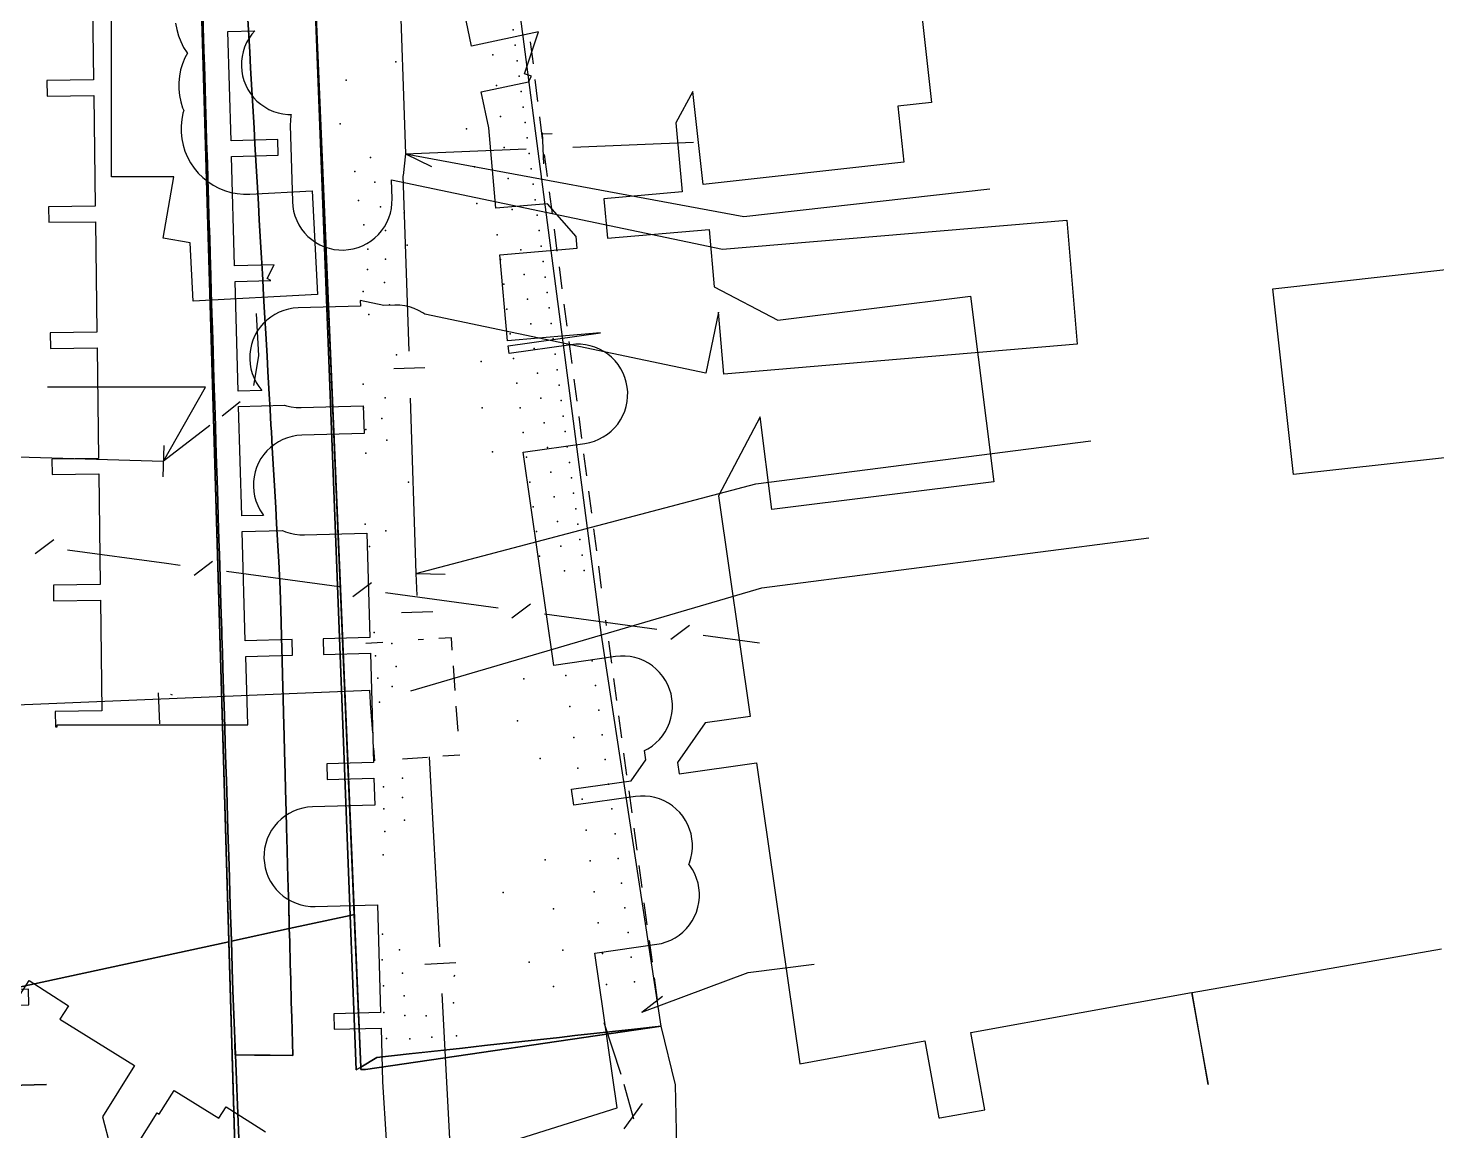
# Model space of a CAD drawing. Header units: metres. Extents: x 17314 to 17509, y 13897 to 14299.
# Drawn here: x 17387.9 to 17433.1, y 13998.51 to 14033.9 of the extents above; entities that cross this region are included whole.
import ezdxf

# ---------------------------------------------------------------- set-up
doc = ezdxf.new("R2010")
doc.units = ezdxf.units.M
for name, color, linetype in [('BUSH', 7, 'Continuous'), ('CURB', 7, 'Continuous'), ('ELECTR_CABLE', 7, 'Continuous'), ('ELECTR_CABLE_COMM', 7, 'Continuous'), ('GAS', 7, 'Continuous'), ('GRASS', 7, 'Continuous'), ('GROUND', 7, 'Continuous'), ('ROAD', 7, 'Continuous'), ('SEWER', 7, 'Continuous'), ('SIDEWALK_PATH', 7, 'Continuous'), ('TREE', 7, 'Continuous'), ('WATER_PIPELINE', 7, 'Continuous')]:
    doc.layers.add(name, color=color, linetype=linetype)

msp = doc.modelspace()

# ---------------------------------------------------------------- linework, layer by layer
at = {"layer": 'BUSH'}
for p in [(17403.458, 14033.848), (17403.522, 14033.352), (17402.806, 14033.049), (17403.587, 14032.856), (17402.929, 14032.057), (17403.651, 14032.36), (17403.716, 14031.864), (17403.78, 14031.368), (17401.969, 14030.665), (17403.053, 14031.065), (17403.845, 14030.873), (17403.909, 14030.377), (17398.889, 14029.746), (17403.177, 14030.072), (17403.974, 14029.881), (17398.378, 14029.295), (17402.22, 14029.449), (17404.039, 14029.385), (17399.024, 14028.954), (17403.301, 14029.08), (17404.103, 14028.889), (17404.168, 14028.394), (17398.504, 14028.367), (17399.208, 14028.171), (17399.961, 14027.979), (17402.297, 14028.27), (17403.429, 14028.078), (17398.67, 14027.592), (17404.232, 14027.898), (17399.364, 14027.403), (17402.948, 14027.266), (17404.297, 14027.402), (17398.794, 14026.803), (17400.061, 14026.939), (17403.703, 14026.786), (17404.361, 14026.906), (17398.784, 14026.152), (17399.363, 14026.485), (17403.053, 14026.473), (17404.426, 14026.41), (17399.332, 14025.741), (17403.158, 14025.68), (17403.81, 14025.993), (17404.49, 14025.914), (17398.649, 14025.449), (17404.555, 14025.419), (17399.49, 14025.023), (17403.263, 14024.887), (17403.918, 14025.201), (17404.62, 14024.923), (17398.835, 14024.715), (17404.026, 14024.408), (17404.684, 14024.427), (17403.368, 14024.094), (17404.749, 14023.931), (17404.134, 14023.615), (17404.813, 14023.435), (17402.433, 14023.202), (17403.473, 14023.301), (17403.578, 14022.508), (17404.242, 14022.823), (17404.878, 14022.94), (17398.649, 14022.476), (17404.942, 14022.444), (17398.659, 14021.719), (17399.359, 14022.032), (17403.683, 14021.714), (17404.35, 14022.03), (17405.007, 14021.948), (17399.248, 14021.369), (17404.457, 14021.237), (17405.071, 14021.452), (17398.732, 14021.016), (17403.788, 14020.921), (17405.136, 14020.956), (17398.732, 14020.261), (17399.409, 14020.676), (17402.8, 14020.307), (17404.565, 14020.445), (17405.2, 14020.46), (17403.893, 14020.128), (17405.266, 14019.966), (17404.673, 14019.652), (17405.334, 14019.47), (17403.997, 14019.335), (17405.401, 14018.975), (17404.102, 14018.542), (17404.781, 14018.859), (17405.468, 14018.479), (17398.711, 14017.984), (17404.889, 14018.066), (17405.536, 14017.984), (17399.373, 14017.767), (17404.207, 14017.749), (17398.856, 14017.27), (17404.997, 14017.274), (17405.603, 14017.488), (17404.312, 14016.956), (17405.671, 14016.993), (17405.105, 14016.481), (17405.738, 14016.497), (17399.003, 14014.508), (17399.573, 14014.151), (17399.046, 14013.755), (17406.002, 14013.602), (17399.124, 14013.041), (17399.706, 14013.417), (17403.806, 14013.015), (17405.151, 14013.124), (17399.579, 14012.768), (17406.106, 14012.809), (17399.173, 14012.266), (17405.282, 14012.132), (17406.211, 14012.016), (17406.315, 14011.223), (17405.412, 14011.141), (17404.327, 14010.467), (17406.419, 14010.429), (17405.542, 14010.149), (17399.302, 14009.556), (17399.909, 14009.827), (17406.523, 14009.636), (17399.911, 14009.216), (17405.673, 14009.158), (17399.314, 14008.845), (17406.628, 14008.843), (17399.344, 14008.116), (17399.977, 14008.479), (17405.803, 14008.166), (17406.732, 14008.05), (17405.933, 14007.175), (17406.836, 14007.257), (17406.94, 14006.463), (17406.064, 14006.183), (17407.045, 14005.67), (17406.194, 14005.192), (17407.149, 14004.877), (17399.27, 14004.828), (17399.26, 14004.004), (17399.819, 14004.324), (17405.061, 14004.309), (17406.324, 14004.2), (17407.253, 14004.084), (17399.91, 14003.572), (17403.98, 14003.923), (17399.298, 14003.171), (17404.752, 14003.15), (17406.455, 14003.209), (17407.358, 14003.291), (17399.968, 14002.841), (17401.551, 14002.624), (17399.308, 14002.309), (17399.989, 14002.214), (17400.668, 14002.203), (17399.394, 14001.476), (17400.142, 14001.464), (17400.854, 14001.519), (17401.641, 14001.562)]:
    msp.add_point(p, dxfattribs=at)
at = {"layer": 'CURB'}
for points in [[(17468.708, 13964.699), (17413.628, 14177.812), (17409.56, 14179.827), (17391.346, 14172.16), (17389.512, 14169.307), (17396.492, 13931.016)], [(17404.11, 14032.75), (17404.022, 14033.456)], [(17404.259, 14031.547), (17404.171, 14032.253)], [(17404.408, 14030.345), (17404.32, 14031.051)], [(17404.563, 14029.143), (17404.47, 14029.849)], [(17404.721, 14027.942), (17404.628, 14028.647)], [(17404.879, 14026.74), (17404.787, 14027.446)], [(17405.037, 14025.539), (17404.945, 14026.245)], [(17405.195, 14024.338), (17405.103, 14025.043)], [(17405.353, 14023.136), (17405.261, 14023.842)], [(17405.511, 14021.935), (17405.419, 14022.641)], [(17405.669, 14020.734), (17405.577, 14021.439)], [(17405.827, 14019.532), (17405.735, 14020.238)], [(17405.985, 14018.331), (17405.893, 14019.037)], [(17406.144, 14017.13), (17406.051, 14017.835)], [(17406.302, 14015.928), (17406.209, 14016.634)], [(17406.46, 14014.727), (17406.436, 14014.907)], [(17406.624, 14013.527), (17406.528, 14014.232)], [(17406.787, 14012.326), (17406.691, 14013.031)], [(17406.95, 14011.125), (17406.854, 14011.83)], [(17407.114, 14009.925), (17407.018, 14010.63)], [(17407.277, 14008.724), (17407.181, 14009.429)], [(17407.44, 14007.523), (17407.345, 14008.229)], [(17407.604, 14006.323), (17407.508, 14007.028)], [(17407.767, 14005.122), (17407.671, 14005.827)], [(17407.931, 14003.922), (17407.835, 14004.627)], [(17408.094, 14002.721), (17407.998, 14003.426)], [(17394.484, 14002.509), (17394.505, 14001.802)], [(17402.068, 14000.976), (17408.209, 14001.875)], [(17394.521, 14001.302), (17394.532, 14000.948)], [(17404.24, 14001.436), (17404.948, 14001.514)], [(17398.776, 14000.49), (17402.068, 14000.976)], [(17398.633, 14000.597), (17398.891, 14000.749)]]:
    msp.add_lwpolyline(points, dxfattribs=at)
at = {"layer": 'ELECTR_CABLE'}
for points in [[(17392.629, 14034.06), (17392.665, 14033.857), (17392.721, 14033.659), (17392.796, 14033.467), (17392.889, 14033.283), (17393, 14033.109), (17393.009, 14033.098), (17392.929, 14032.947), (17392.851, 14032.756), (17392.792, 14032.558), (17392.752, 14032.356), (17392.733, 14032.151), (17392.734, 14031.945), (17392.755, 14031.74), (17392.796, 14031.538), (17392.856, 14031.341), (17392.892, 14031.257), (17392.866, 14031.17), (17392.826, 14030.967), (17392.807, 14030.762), (17392.807, 14030.556), (17392.828, 14030.351), (17392.869, 14030.149), (17392.93, 14029.952), (17393.01, 14029.762), (17393.108, 14029.581), (17393.223, 14029.41), (17393.354, 14029.251), (17393.5, 14029.106), (17393.66, 14028.976), (17393.832, 14028.862), (17394.014, 14028.765), (17394.205, 14028.687), (17394.402, 14028.628), (17394.604, 14028.589), (17394.81, 14028.569), (17395.016, 14028.57), (17397.012, 14028.676), (17397.188, 14025.348), (17393.194, 14025.137), (17393.095, 14027.008), (17392.233, 14027.157), (17392.574, 14029.128), (17390.574, 14029.128), (17390.574, 14034.216)], [(17395.217, 14024.743), (17395.289, 14023.385)], [(17395.289, 14023.385), (17395.129, 14022.434)], [(17393.594, 14022.384), (17388.519, 14022.384)], [(17392.245, 14020.003), (17393.594, 14022.384)], [(17394.705, 14021.905), (17394.121, 14021.453)], [(17393.725, 14021.147), (17392.245, 14020.003)], [(17379.675, 14020.376), (17392.245, 14020.003)], [(17392.231, 14019.504), (17392.26, 14020.503)], [(17407.593, 14002.322), (17411.005, 14003.593)], [(17411.005, 14003.593), (17413.116, 14003.865)], [(17407.593, 14002.322), (17408.255, 14002.836)], [(17406.374, 14001.99), (17406.918, 14000.327)], [(17407.33, 13998.891), (17407.025, 14000)], [(17407.027, 13998.582), (17407.612, 13999.394)]]:
    msp.add_lwpolyline(points, dxfattribs=at)
at = {"layer": 'ELECTR_CABLE_COMM'}
for points in [[(17388.122, 14017.039), (17388.719, 14017.492)], [(17389.164, 14017.164), (17392.34, 14016.73)], [(17392.34, 14016.73), (17392.776, 14016.671)], [(17393.221, 14016.344), (17393.817, 14016.799)], [(17394.263, 14016.471), (17397.876, 14015.986)], [(17398.321, 14015.659), (17398.917, 14016.114)], [(17399.363, 14015.787), (17402.976, 14015.302)], [(17403.421, 14014.975), (17404.017, 14015.429)], [(17404.463, 14015.102), (17408.076, 14014.617)], [(17408.521, 14014.29), (17409.117, 14014.745)], [(17409.562, 14014.417), (17411.369, 14014.174)]]:
    msp.add_lwpolyline(points, dxfattribs=at)
at = {"layer": 'GAS'}
for points in [[(17389.968, 14034.607), (17389.999, 14032.239), (17388.499, 14032.219), (17388.506, 14031.719), (17390.006, 14031.739), (17390.052, 14028.19), (17388.552, 14028.17), (17388.559, 14027.67), (17390.059, 14027.69), (17390.105, 14024.141), (17388.606, 14024.122), (17388.612, 14023.622), (17390.112, 14023.642), (17390.159, 14020.093), (17388.659, 14020.073), (17388.665, 14019.573), (17390.165, 14019.593), (17390.212, 14016.044), (17388.712, 14016.025), (17388.718, 14015.525), (17390.218, 14015.544), (17390.265, 14011.996), (17388.765, 14011.976), (17388.772, 14011.476), (17388.828, 14011.477), (17388.828, 14011.546), (17394.944, 14011.546), (17394.881, 14013.734), (17396.381, 14013.776), (17396.366, 14014.276), (17394.867, 14014.234), (17394.767, 14017.745), (17396.063, 14017.782), (17396.155, 14017.741), (17396.304, 14017.693), (17396.458, 14017.659), (17396.614, 14017.64), (17396.771, 14017.637), (17398.77, 14017.694), (17398.865, 14014.347), (17397.366, 14014.305), (17397.38, 14013.805), (17398.88, 14013.848), (17398.98, 14010.336), (17397.48, 14010.293), (17397.494, 14009.793), (17398.994, 14009.836), (17399.019, 14008.967), (17397.019, 14008.91), (17396.863, 14008.898), (17396.708, 14008.871), (17396.557, 14008.828), (17396.411, 14008.771), (17396.271, 14008.7), (17396.139, 14008.616), (17396.015, 14008.518), (17395.902, 14008.41), (17395.8, 14008.29), (17395.71, 14008.162), (17395.633, 14008.025), (17395.57, 14007.881), (17395.521, 14007.732), (17395.487, 14007.578), (17395.469, 14007.422), (17395.466, 14007.265), (17395.478, 14007.109), (17395.505, 14006.954), (17395.548, 14006.803), (17395.605, 14006.657), (17395.676, 14006.517), (17395.76, 14006.385), (17395.858, 14006.261), (17395.966, 14006.148), (17396.086, 14006.046), (17396.214, 14005.956), (17396.351, 14005.879), (17396.495, 14005.816), (17396.644, 14005.767), (17396.798, 14005.733), (17396.954, 14005.715), (17397.11, 14005.712), (17399.109, 14005.769), (17399.208, 14002.313), (17397.709, 14002.27), (17397.723, 14001.771), (17399.222, 14001.813), (17399.271, 14000.089), (17399.382, 13998.229)], [(17386.424, 14002.525), (17387.924, 14002.561), (17387.911, 14003.061), (17386.412, 14003.024)], [(17386.487, 13999.951), (17388.486, 14000), (17386.487, 13999.952)]]:
    msp.add_lwpolyline(points, dxfattribs=at)
for points in [[(17394.638, 14022.256), (17394.538, 14025.768), (17395.685, 14025.801), (17395.566, 14025.863), (17395.794, 14026.304), (17394.524, 14026.268), (17394.424, 14029.78), (17395.924, 14029.822), (17395.909, 14030.322), (17394.41, 14030.279), (17394.31, 14033.791), (17395.17, 14033.815), (17395.075, 14033.704), (17394.986, 14033.575), (17394.909, 14033.439), (17394.846, 14033.295), (17394.797, 14033.145), (17394.763, 14032.992), (17394.745, 14032.836), (17394.741, 14032.679), (17394.753, 14032.523), (17394.781, 14032.368), (17394.823, 14032.217), (17394.88, 14032.071), (17394.952, 14031.931), (17395.036, 14031.798), (17395.133, 14031.675), (17395.242, 14031.562), (17395.361, 14031.46), (17395.49, 14031.37), (17395.627, 14031.293), (17395.771, 14031.23), (17395.92, 14031.181), (17396.073, 14031.147), (17396.229, 14031.129), (17396.339, 14031.126), (17396.331, 14031.095), (17396.313, 14030.939), (17396.309, 14030.782), (17396.378, 14028.335), (17396.39, 14028.178), (17396.418, 14028.024), (17396.46, 14027.873), (17396.517, 14027.726), (17396.588, 14027.586), (17396.672, 14027.454), (17396.77, 14027.33), (17396.878, 14027.217), (17396.997, 14027.115), (17397.126, 14027.025), (17397.263, 14026.948), (17397.407, 14026.885), (17397.556, 14026.836), (17397.709, 14026.802), (17397.865, 14026.784), (17398.022, 14026.78), (17398.179, 14026.792), (17398.333, 14026.82), (17398.485, 14026.862), (17398.631, 14026.919), (17398.771, 14026.99), (17398.903, 14027.075), (17399.027, 14027.172), (17399.14, 14027.28), (17399.242, 14027.4), (17399.332, 14027.528), (17399.409, 14027.665), (17399.472, 14027.809), (17399.521, 14027.958), (17399.555, 14028.112), (17399.573, 14028.268), (17399.577, 14028.424), (17399.56, 14029.035), (17410.177, 14026.804), (17421.224, 14027.74), (17421.562, 14023.754), (17410.222, 14022.793), (17410.054, 14024.786), (17409.642, 14022.829), (17400.626, 14024.724), (17400.564, 14024.767), (17400.427, 14024.844), (17400.284, 14024.907), (17400.134, 14024.955), (17399.981, 14024.989), (17399.825, 14025.008), (17399.668, 14025.011), (17399.308, 14025.001), (17398.557, 14025.159), (17398.562, 14024.979), (17396.563, 14024.922), (17396.406, 14024.91), (17396.252, 14024.882), (17396.101, 14024.84), (17395.954, 14024.782), (17395.814, 14024.711), (17395.682, 14024.627), (17395.559, 14024.53), (17395.445, 14024.421), (17395.343, 14024.302), (17395.253, 14024.173), (17395.177, 14024.036), (17395.114, 14023.892), (17395.065, 14023.743), (17395.031, 14023.589), (17395.013, 14023.434), (17395.009, 14023.277), (17395.022, 14023.12), (17395.049, 14022.965), (17395.092, 14022.814), (17395.149, 14022.668), (17395.22, 14022.528), (17395.304, 14022.396), (17395.398, 14022.277)], [(17394.753, 14018.245), (17394.653, 14021.757), (17396.129, 14021.798), (17396.188, 14021.779), (17396.342, 14021.745), (17396.498, 14021.726), (17396.655, 14021.723), (17398.653, 14021.78), (17398.679, 14020.893), (17396.68, 14020.836), (17396.523, 14020.823), (17396.368, 14020.796), (17396.217, 14020.754), (17396.071, 14020.696), (17395.931, 14020.625), (17395.799, 14020.541), (17395.675, 14020.444), (17395.562, 14020.335), (17395.46, 14020.216), (17395.37, 14020.087), (17395.293, 14019.95), (17395.23, 14019.806), (17395.181, 14019.657), (17395.148, 14019.504), (17395.129, 14019.348), (17395.126, 14019.191), (17395.138, 14019.034), (17395.165, 14018.88), (17395.208, 14018.728), (17395.265, 14018.582), (17395.336, 14018.442), (17395.421, 14018.31), (17395.456, 14018.265)]]:
    msp.add_lwpolyline(points, close=True, dxfattribs=at)
at = {"layer": 'GRASS'}
msp.add_lwpolyline([(17396.956, 14038.57), (17398.573, 14000.562), (17399.091, 14000.866), (17400.13, 14000.981), (17400.627, 14001.036), (17401.335, 14001.114), (17401.832, 14001.169), (17402.539, 14001.247), (17403.036, 14001.302), (17403.743, 14001.381), (17404.24, 14001.436), (17404.948, 14001.514), (17405.445, 14001.569), (17406.152, 14001.647), (17406.649, 14001.702), (17407.356, 14001.781), (17408.209, 14001.875), (17406.299, 14014.424), (17400.648, 14057.593)], dxfattribs=at)
for points in [[(17396.956, 14038.57), (17398.235, 14005.426), (17398.365, 14005.454)], [(17398.365, 14005.454), (17398.235, 14005.426), (17398.427, 14000.476), (17398.573, 14000.562)], [(17408.209, 14001.875), (17407.356, 14001.781), (17406.649, 14001.702), (17406.152, 14001.647), (17405.445, 14001.569), (17404.948, 14001.514), (17404.24, 14001.436), (17403.743, 14001.381), (17403.036, 14001.302), (17402.539, 14001.247), (17401.832, 14001.169), (17401.335, 14001.114), (17400.648, 14001.038), (17400.13, 14000.981), (17399.091, 14000.866), (17398.573, 14000.562), (17398.576, 14000.487), (17398.726, 14000.487)]]:
    msp.add_lwpolyline(points, close=True, dxfattribs=at)
at = {"layer": 'GROUND'}
msp.add_lwpolyline([(17408.746, 13996.543), (17408.675, 13999.989), (17408.209, 14001.875), (17398.726, 14000.487), (17398.576, 14000.487), (17398.573, 14000.562), (17398.427, 14000.476), (17398.235, 14005.426), (17396.956, 14038.57)], dxfattribs=at)
at = {"layer": 'ROAD'}
for points in [[(17379.426, 14038.38), (17379.827, 14018.431), (17379.692, 14017.04), (17379.247, 14015.735), (17378.516, 14014.566), (17377.523, 14013.583), (17376.743, 14013.066), (17375.897, 14012.679), (17375.001, 14012.426), (17374.072, 14012.315), (17371.12, 14012.196), (17370.022, 14012.149), (17370.381, 14004.876), (17371.451, 14004.892), (17377.523, 14005.09), (17378.601, 14004.804), (17379.476, 14004.169), (17380.069, 14003.266), (17380.305, 14002.175), (17380.311, 14001.92), (17380.37, 14001.7), (17380.374, 14001.563), (17394.337, 14004.583), (17389.652, 14164.512)], [(17389.652, 14164.512), (17395.598, 13961.533)], [(17394.75, 13996.115), (17394.549, 14000.948), (17394.484, 14002.509), (17394.468, 14003.009), (17394.446, 14003.716), (17394.431, 14004.216), (17394.409, 14004.923), (17394.394, 14005.423), (17394.372, 14006.13), (17394.357, 14006.63), (17394.335, 14007.337), (17394.319, 14007.837), (17394.298, 14008.544), (17394.282, 14009.044), (17394.26, 14009.752), (17394.245, 14010.251), (17394.223, 14010.959), (17394.208, 14011.458), (17394.186, 14012.166), (17394.17, 14012.666), (17394.149, 14013.373), (17394.133, 14013.873), (17394.117, 14014.388), (17394.111, 14014.58), (17394.096, 14015.08), (17394.074, 14015.787), (17394.059, 14016.287), (17394.037, 14016.994), (17394.021, 14017.494), (17394, 14018.201), (17393.984, 14018.701), (17393.962, 14019.408), (17393.947, 14019.908), (17393.925, 14020.615), (17393.91, 14021.115), (17393.888, 14021.822), (17393.873, 14022.322), (17393.851, 14023.03), (17393.835, 14023.529), (17393.814, 14024.237), (17393.798, 14024.736), (17393.776, 14025.444), (17393.761, 14025.944), (17393.739, 14026.651), (17393.724, 14027.151), (17393.702, 14027.858), (17393.686, 14028.358), (17393.665, 14029.065), (17393.649, 14029.565), (17393.627, 14030.272), (17393.612, 14030.772), (17393.59, 14031.479), (17393.575, 14031.979), (17393.553, 14032.686), (17393.538, 14033.186), (17393.525, 14033.603), (17393.516, 14033.893), (17393.5, 14034.393)], [(17395.862, 13950.758), (17395.849, 13951.299), (17395.847, 13951.367), (17395.844, 13951.474), (17395.832, 13951.974), (17395.815, 13952.69), (17395.802, 13953.19), (17395.785, 13953.907), (17395.773, 13954.407), (17395.755, 13955.123), (17395.743, 13955.623), (17395.725, 13956.339), (17395.713, 13956.839), (17395.696, 13957.555), (17395.683, 13958.055), (17395.666, 13958.771), (17395.654, 13959.271), (17395.636, 13959.988), (17395.624, 13960.487), (17395.606, 13961.204), (17395.598, 13961.533), (17394.337, 14004.583), (17380.374, 14001.563)]]:
    msp.add_lwpolyline(points, dxfattribs=at)
at = {"layer": 'SEWER'}
for points in [[(17416.223, 14037.479), (17416.885, 14031.516), (17415.803, 14031.396), (17416.002, 14029.6), (17409.559, 14028.885), (17409.228, 14031.867), (17408.686, 14030.865), (17408.881, 14028.644), (17406.375, 14028.424), (17406.487, 14027.157), (17409.753, 14027.438), (17409.911, 14025.599), (17411.95, 14024.525), (17418.138, 14025.299), (17418.883, 14019.345), (17411.759, 14018.454), (17411.387, 14021.431), (17410.048, 14018.89), (17411.062, 14011.812), (17409.624, 14011.606), (17408.732, 14010.337), (17408.784, 14009.97), (17411.275, 14010.327), (17412.658, 14000.669), (17416.675, 14001.398), (17417.122, 13998.935), (17417.157, 13998.929), (17418.601, 13999.191), (17418.151, 14001.666), (17425.232, 14002.952), (17425.768, 14000), (17425.25, 14002.956), (17433.248, 14004.356)], [(17403.095, 13998.086), (17406.799, 13999.255), (17406.088, 14004.216), (17408.068, 14004.499), (17408.222, 14004.529), (17408.373, 14004.574), (17408.518, 14004.633), (17408.657, 14004.707), (17408.788, 14004.793), (17408.91, 14004.892), (17409.021, 14005.003), (17409.122, 14005.123), (17409.209, 14005.254), (17409.284, 14005.392), (17409.345, 14005.536), (17409.391, 14005.687), (17409.423, 14005.84), (17409.439, 14005.997), (17409.44, 14006.154), (17409.425, 14006.31), (17409.395, 14006.464), (17409.35, 14006.615), (17409.291, 14006.76), (17409.218, 14006.899), (17409.131, 14007.03), (17409.1, 14007.068), (17409.119, 14007.114), (17409.165, 14007.264), (17409.197, 14007.417), (17409.213, 14007.574), (17409.214, 14007.731), (17409.199, 14007.887), (17409.169, 14008.041), (17409.124, 14008.192), (17409.065, 14008.337), (17408.992, 14008.476), (17408.905, 14008.607), (17408.806, 14008.729), (17408.696, 14008.84), (17408.575, 14008.94), (17408.445, 14009.028), (17408.307, 14009.103), (17408.162, 14009.164), (17408.012, 14009.21), (17407.858, 14009.242), (17407.702, 14009.258), (17407.545, 14009.258), (17407.388, 14009.244), (17405.409, 14008.96), (17405.335, 14009.476), (17407.247, 14009.75), (17407.719, 14010.421), (17407.677, 14010.716), (17407.788, 14010.775), (17407.919, 14010.862), (17408.041, 14010.961), (17408.153, 14011.071), (17408.253, 14011.192), (17408.341, 14011.322), (17408.416, 14011.461), (17408.476, 14011.605), (17408.523, 14011.755), (17408.554, 14011.909), (17408.57, 14012.065), (17408.571, 14012.222), (17408.556, 14012.379), (17408.527, 14012.533), (17408.482, 14012.683), (17408.422, 14012.829), (17408.349, 14012.968), (17408.262, 14013.099), (17408.163, 14013.22), (17408.053, 14013.332), (17407.932, 14013.432), (17407.802, 14013.52), (17407.664, 14013.595), (17407.519, 14013.656), (17407.369, 14013.702), (17407.215, 14013.733), (17407.059, 14013.749), (17406.902, 14013.75), (17406.746, 14013.736), (17404.766, 14013.452), (17403.786, 14020.289), (17405.766, 14020.573), (17405.92, 14020.603), (17406.07, 14020.647), (17406.216, 14020.707), (17406.355, 14020.78), (17406.486, 14020.867), (17406.607, 14020.966), (17406.719, 14021.076), (17406.819, 14021.197), (17406.907, 14021.327), (17406.982, 14021.465), (17407.043, 14021.61), (17407.089, 14021.76), (17407.12, 14021.914), (17407.136, 14022.07), (17407.137, 14022.227), (17407.123, 14022.383), (17407.093, 14022.538), (17407.048, 14022.688), (17406.988, 14022.833), (17406.915, 14022.972), (17406.829, 14023.103), (17406.73, 14023.225), (17406.619, 14023.337), (17406.498, 14023.437), (17406.368, 14023.525), (17406.23, 14023.599), (17406.085, 14023.66), (17405.935, 14023.707), (17405.781, 14023.738), (17405.625, 14023.754), (17405.468, 14023.755), (17405.312, 14023.74), (17403.332, 14023.457), (17403.297, 14023.702), (17406.267, 14024.127), (17403.279, 14023.865), (17403.036, 14026.624), (17405.52, 14026.843), (17405.487, 14027.213), (17404.559, 14028.264), (17402.904, 14028.119), (17402.677, 14030.701), (17402.435, 14031.859), (17403.956, 14032.177), (17404.052, 14032.355), (17403.824, 14032.432), (17404.279, 14033.778), (17402.127, 14033.327), (17401.848, 14034.659)], [(17436.058, 14020.412), (17428.501, 14019.572), (17427.838, 14025.535), (17435.396, 14026.375)], [(17387.648, 14002.891), (17387.932, 14003.336), (17389.197, 14002.53), (17388.921, 14002.097), (17391.31, 14000.606), (17390.283, 13998.959), (17390.778, 13997.075), (17392.037, 13999.092), (17392.107, 13999.048), (17392.583, 13999.811), (17394.016, 13998.917), (17394.254, 13999.287), (17395.516, 13998.477)]]:
    msp.add_lwpolyline(points, dxfattribs=at)
at = {"layer": 'SIDEWALK_PATH'}
for points in [[(17394.937, 14034.345), (17394.966, 14033.845), (17395.008, 14033.126), (17395.036, 14032.627), (17395.078, 14031.908), (17395.106, 14031.408), (17395.148, 14030.689), (17395.177, 14030.19), (17395.218, 14029.47), (17395.247, 14028.971), (17395.288, 14028.252), (17395.317, 14027.753), (17395.358, 14027.033), (17395.387, 14026.534), (17395.417, 14026.017), (17395.428, 14025.815), (17395.456, 14025.316), (17395.497, 14024.596), (17395.525, 14024.097), (17395.566, 14023.378), (17395.594, 14022.879), (17395.635, 14022.159), (17395.663, 14021.66), (17395.691, 14021.169), (17395.704, 14020.941), (17395.732, 14020.441), (17395.773, 14019.722), (17395.801, 14019.223), (17395.842, 14018.503), (17395.87, 14018.004), (17395.911, 14017.285), (17395.939, 14016.786), (17395.989, 14015.892), (17396.017, 14014.846), (17396.031, 14014.347), (17396.05, 14013.626), (17396.063, 14013.126), (17396.082, 14012.406), (17396.096, 14011.906), (17396.115, 14011.186), (17396.128, 14010.686), (17396.148, 14009.966), (17396.161, 14009.466), (17396.18, 14008.746), (17396.194, 14008.246), (17396.213, 14007.526), (17396.226, 14007.026), (17396.246, 14006.306), (17396.259, 14005.806), (17396.278, 14005.086), (17396.28, 14005.004), (17398.235, 14005.426), (17396.956, 14038.57)], [(17393.5, 14034.393), (17393.516, 14033.893), (17393.525, 14033.603), (17393.538, 14033.186), (17393.553, 14032.686), (17393.575, 14031.979), (17393.59, 14031.479), (17393.612, 14030.772), (17393.627, 14030.272), (17393.649, 14029.565), (17393.665, 14029.065), (17393.686, 14028.358), (17393.702, 14027.858), (17393.724, 14027.151), (17393.739, 14026.651), (17393.76, 14025.961), (17393.776, 14025.444), (17393.798, 14024.736), (17393.814, 14024.237), (17393.835, 14023.529), (17393.851, 14023.03), (17393.873, 14022.322), (17393.888, 14021.822), (17393.91, 14021.115), (17393.925, 14020.615), (17393.947, 14019.908), (17393.962, 14019.408), (17393.984, 14018.701), (17394, 14018.201), (17394.021, 14017.494), (17394.037, 14016.994), (17394.059, 14016.287), (17394.074, 14015.787), (17394.096, 14015.08), (17394.111, 14014.58), (17394.117, 14014.388), (17394.133, 14013.873), (17394.149, 14013.373), (17394.17, 14012.666), (17394.186, 14012.166), (17394.208, 14011.458), (17394.223, 14010.959), (17394.245, 14010.251), (17394.26, 14009.752), (17394.282, 14009.044), (17394.298, 14008.544), (17394.319, 14007.837), (17394.335, 14007.337), (17394.357, 14006.63), (17394.372, 14006.13), (17394.394, 14005.423), (17394.409, 14004.923), (17394.419, 14004.601), (17396.28, 14005.004), (17396.259, 14005.806), (17396.246, 14006.306), (17396.226, 14007.026), (17396.213, 14007.526), (17396.194, 14008.246), (17396.18, 14008.746), (17396.161, 14009.466), (17396.148, 14009.966), (17396.128, 14010.686), (17396.115, 14011.186), (17396.096, 14011.906), (17396.082, 14012.406), (17396.063, 14013.126), (17396.05, 14013.626), (17396.031, 14014.347), (17396.017, 14014.846), (17395.989, 14015.892), (17395.939, 14016.786), (17395.911, 14017.285), (17395.87, 14018.004), (17395.842, 14018.503), (17395.801, 14019.223), (17395.773, 14019.722), (17395.732, 14020.441), (17395.704, 14020.941), (17395.691, 14021.169), (17395.663, 14021.66), (17395.635, 14022.159), (17395.594, 14022.879), (17395.566, 14023.378), (17395.525, 14024.097), (17395.497, 14024.596), (17395.456, 14025.316), (17395.428, 14025.815), (17395.417, 14026.017), (17395.387, 14026.534), (17395.358, 14027.033), (17395.317, 14027.753), (17395.288, 14028.252), (17395.247, 14028.971), (17395.218, 14029.47), (17395.177, 14030.19), (17395.148, 14030.689), (17395.106, 14031.408), (17395.078, 14031.908), (17395.036, 14032.627), (17395.008, 14033.126), (17394.966, 14033.845), (17394.937, 14034.345)], [(17408.746, 13996.543), (17408.675, 13999.989), (17408.209, 14001.875), (17398.726, 14000.487), (17398.576, 14000.487), (17398.573, 14000.562), (17398.427, 14000.476), (17398.235, 14005.426), (17396.28, 14005.004), (17396.292, 14004.586), (17396.311, 14003.866), (17396.324, 14003.366), (17396.343, 14002.645), (17396.357, 14002.146), (17396.389, 14000.931), (17395.663, 14000.938), (17395.163, 14000.942), (17394.549, 14000.948), (17394.75, 13996.115)]]:
    msp.add_lwpolyline(points, dxfattribs=at)
msp.add_lwpolyline([(17396.292, 14004.586), (17396.28, 14005.004), (17394.419, 14004.601), (17394.431, 14004.216), (17394.446, 14003.716), (17394.468, 14003.009), (17394.484, 14002.509), (17394.549, 14000.948), (17395.163, 14000.942), (17395.663, 14000.938), (17396.389, 14000.931), (17396.357, 14002.146), (17396.343, 14002.645), (17396.324, 14003.366), (17396.311, 14003.866)], close=True, dxfattribs=at)
at = {"layer": 'TREE'}
for p in [(17399.702, 14032.82), (17398.103, 14032.23), (17397.909, 14030.827), (17399.714, 14023.412), (17402.469, 14021.716), (17400.103, 14019.332), (17403.601, 14011.668), (17399.295, 14007.374), (17404.484, 14007.211), (17403.142, 14006.157), (17404.752, 14005.64)]:
    msp.add_point(p, dxfattribs=at)
at = {"layer": 'WATER_PIPELINE'}
for points in [[(17399.809, 14035.766), (17400.005, 14029.866)], [(17404.396, 14030.542), (17404.437, 14029.545)], [(17404.398, 14030.505), (17404.716, 14030.518)], [(17405.374, 14030.084), (17409.244, 14030.24)], [(17400.005, 14029.866), (17399.928, 14029.17)], [(17400.005, 14029.866), (17403.875, 14030.023)], [(17400.005, 14029.866), (17410.861, 14027.857)], [(17400.005, 14029.866), (17400.845, 14029.456)], [(17399.927, 14029.163), (17400.111, 14023.529)], [(17410.861, 14027.857), (17418.762, 14028.741)], [(17400.626, 14023.003), (17399.629, 14022.971)], [(17400.16, 14022.029), (17400.344, 14016.395)], [(17411.248, 14019.276), (17421.993, 14020.661)], [(17400.344, 14016.395), (17411.248, 14019.276)], [(17411.439, 14015.941), (17423.863, 14017.543)], [(17400.344, 14016.395), (17400.366, 14015.695)], [(17400.344, 14016.395), (17401.278, 14016.383)], [(17400.174, 14012.635), (17411.439, 14015.941)], [(17400.88, 14015.17), (17399.883, 14015.138)], [(17399.28, 14014.187), (17398.74, 14014.15)], [(17400.581, 14014.278), (17400.411, 14014.266)], [(17401.48, 14014.34), (17401.079, 14014.312)], [(17401.509, 14013.939), (17401.48, 14014.34)], [(17401.602, 14012.64), (17401.545, 14013.441)], [(17385.717, 14012.114), (17398.856, 14012.659)], [(17392.07, 14012.575), (17392.111, 14011.578)], [(17398.856, 14012.659), (17398.881, 14012.06)], [(17392.471, 14012.531), (17392.519, 14012.505)], [(17401.695, 14011.34), (17401.638, 14012.141)], [(17398.888, 14012.09), (17398.945, 14011.289)], [(17398.981, 14010.791), (17399.01, 14010.39)], [(17399.909, 14010.452), (17400.711, 14010.508)], [(17400.769, 14010.512), (17401.094, 14004.423)], [(17401.21, 14010.543), (17401.75, 14010.58)], [(17401.62, 14003.909), (17400.623, 14003.855)], [(17401.58, 14003.507), (17401.555, 14003.459)], [(17401.174, 14002.925), (17401.499, 13996.836)]]:
    msp.add_lwpolyline(points, dxfattribs=at)

doc.saveas('drawing.dxf')
